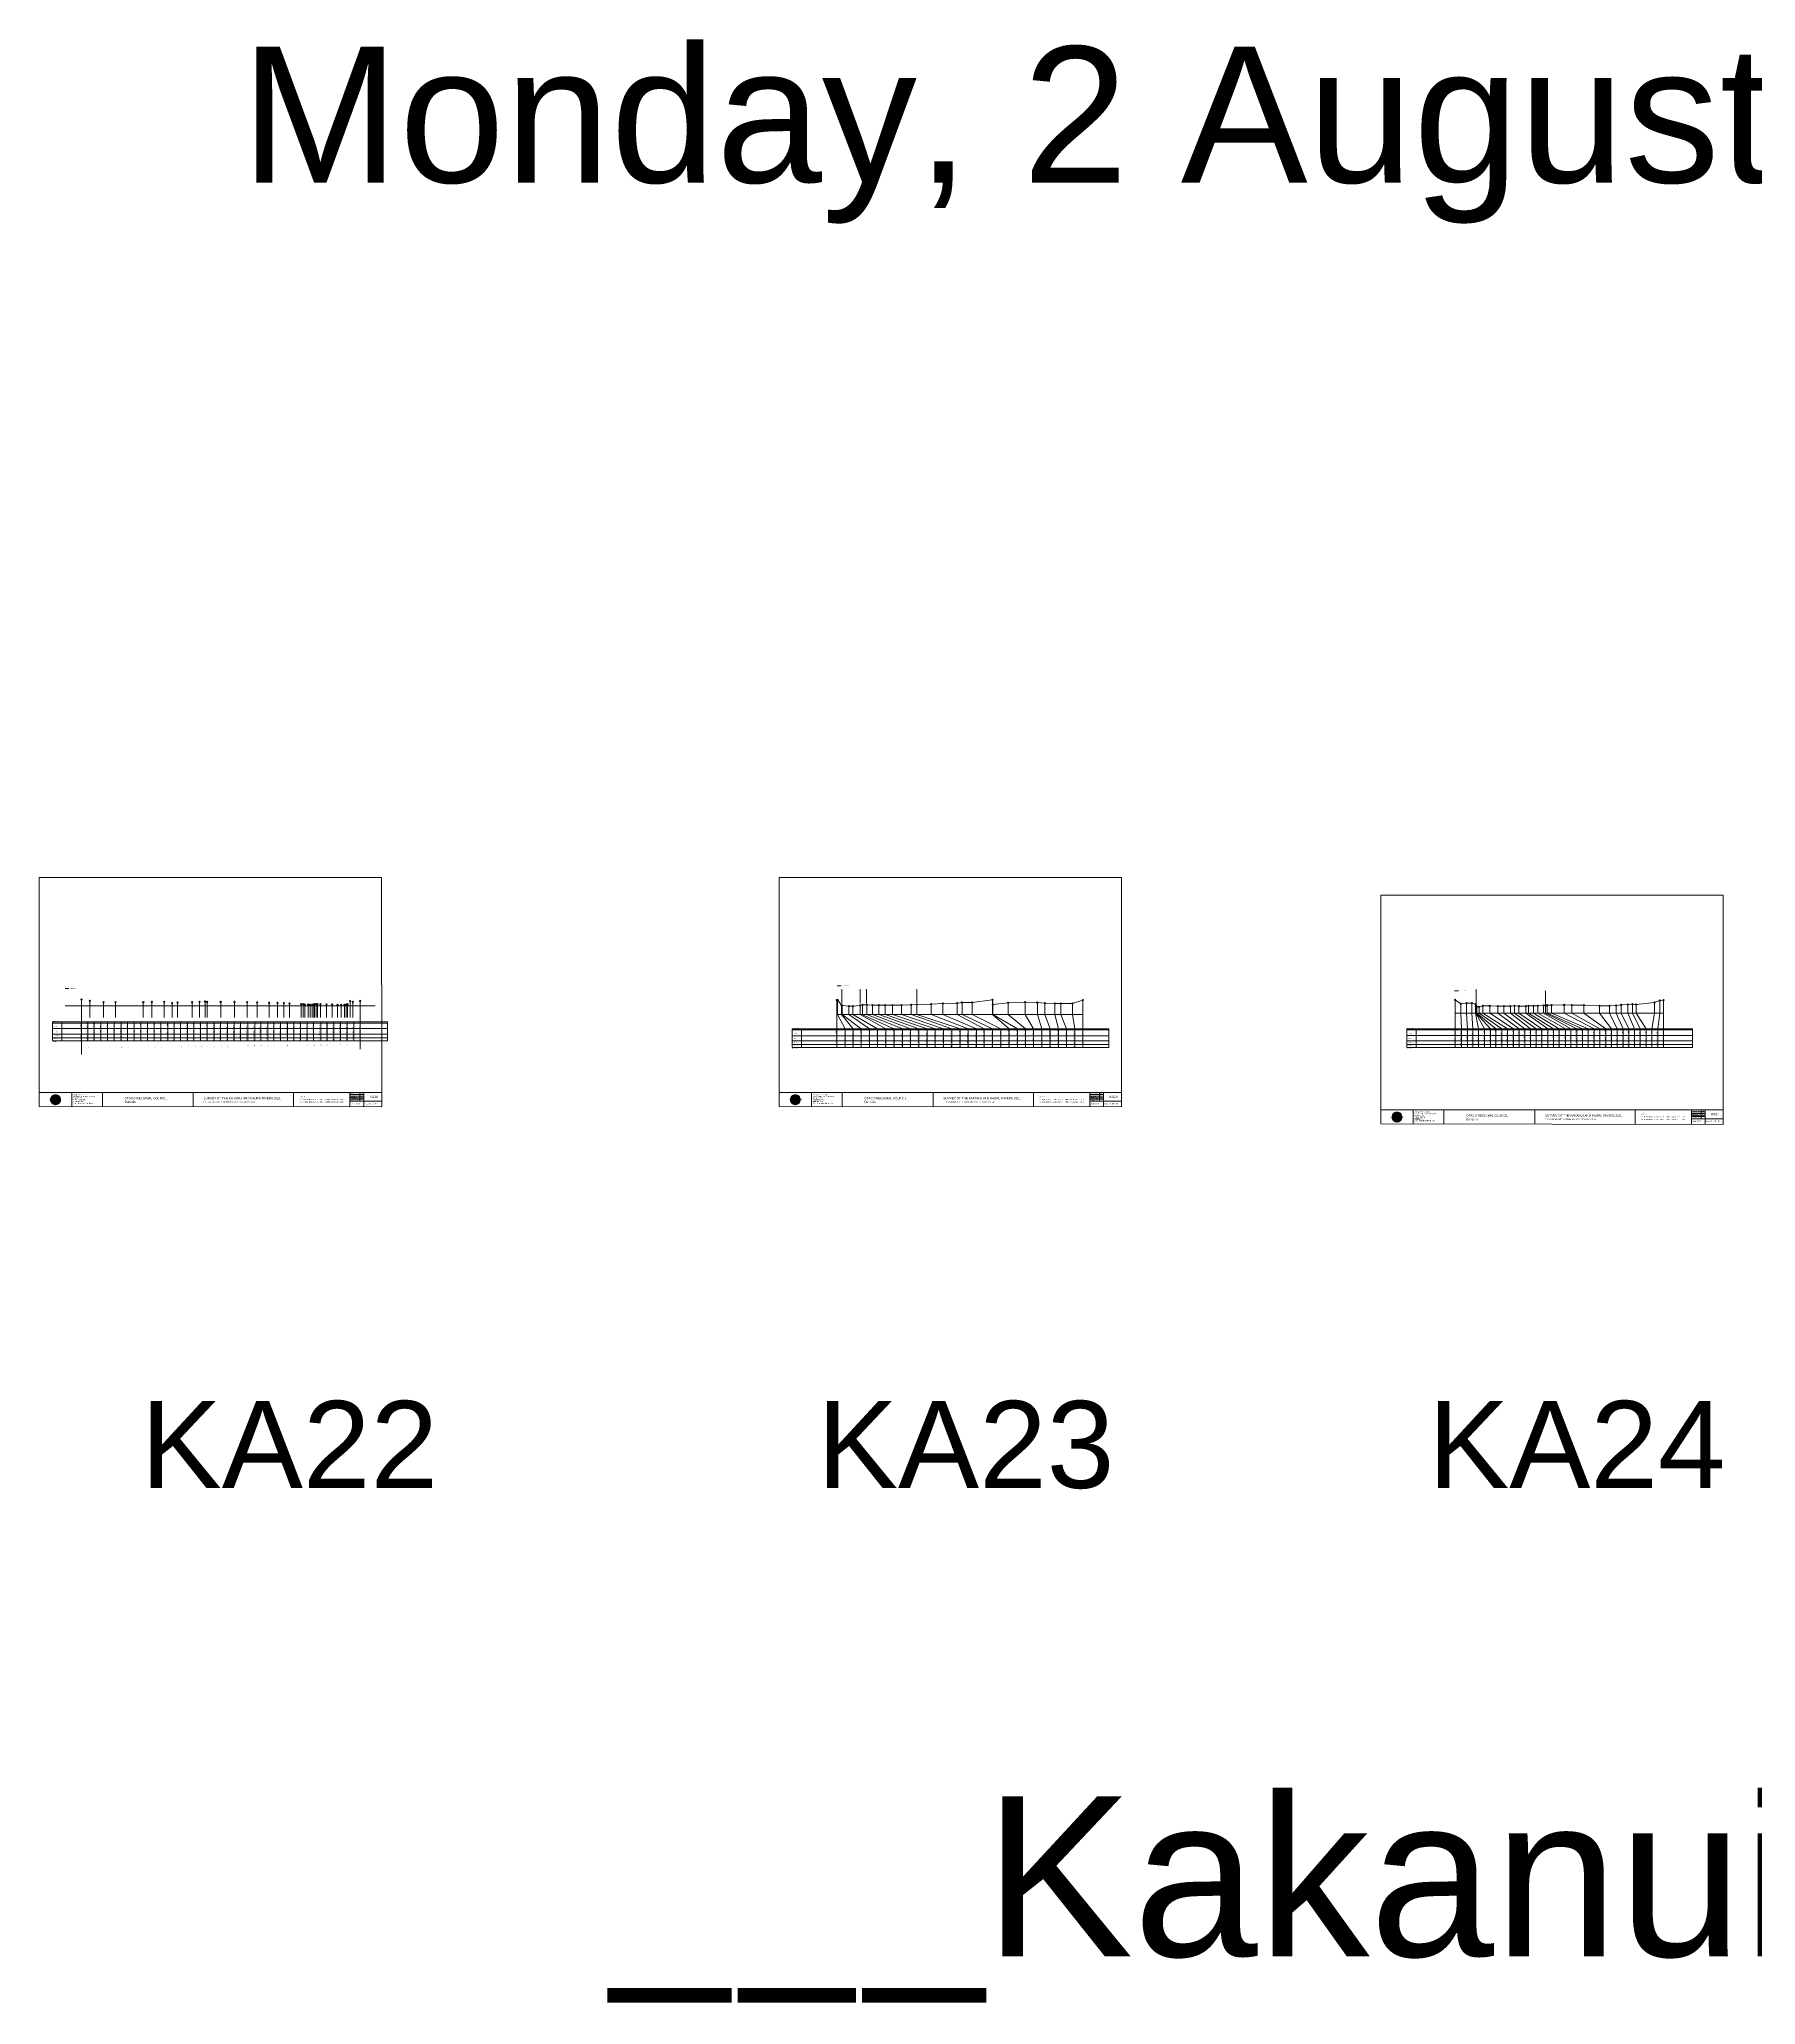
# Model space of a CAD drawing. Header units: millimetres. Extents: x -5342268 to 3537477, y -592557 to 852398.
# Drawn here: x -2431391 to -1169628, y -592557 to 852398 of the extents above; entities that cross this region are included whole.
import ezdxf

# ---------------------------------------------------------------- set-up
doc = ezdxf.new("R2010")
doc.units = ezdxf.units.MM
doc.header["$PDMODE"] = 35
doc.header["$PDSIZE"] = 500
doc.layers.get('0').update_dxf_attribs({"lineweight": 0})
doc.layers.add('geo', color=7, linetype='Continuous', lineweight=0)
doc.layers.add('TITLE_BLOCK', color=7, linetype='Continuous')
doc.styles.get("Standard").update_dxf_attribs({"font": 'arial.ttf'})

# ---------------------------------------------------------------- blocks, each defined once
blk = doc.blocks.new('Geomatics_Circle_SPT')
at = {"layer": 'geo', "color": 2, "linetype": 'Continuous', "lineweight": 0}
for p, q in [((0, 25.2), (-25.2, 0)), ((-24.7, 4.9), (-4.9, 24.7)), ((-24.7, -4.9), (4.9, 24.7)), ((4.9, -24.7), (-24.7, 4.9)), ((-24.7, 0), (0, -24.7)), ((-9.7, 23.3), (-23.3, 9.6)), ((9.7, 23.3), (-23.3, -9.7)), ((-23.3, 9.7), (9.7, -23.3)), ((-21, 14), (-14, 21)), ((-21, -14), (14, 21)), ((14, -21), (-21, 14)), ((0, 0), (-17.8, 17.8)), ((0, 0), (-17.8, -17.8)), ((-14, 21), (21, -14)), ((21, 14), (-14, -21)), ((23.3, -9.7), (-9.7, 23.3)), ((-9.7, -23.3), (23.3, 9.7)), ((-4.9, 24.7), (24.7, -4.9)), ((24.7, 4.9), (-4.9, -24.7)), ((25.2, 0), (0, 25.2)), ((0, 0), (17.8, 17.8)), ((0, 0), (17.8, -17.8)), ((0, -24.8), (25.2, 0)), ((4.9, 24.7), (24.7, 4.9)), ((23.3, 9.7), (9.7, 23.3)), ((14, 21), (21, 14)), ((17.8, 18.1), (17.8, 18.1)), ((-4.9, -24.7), (-24.7, -4.9)), ((-23.3, -9.7), (-9.7, -23.3)), ((-14, -21), (-21, -14)), ((-17.8, -17.8), (-17.8, -17.8)), ((24.7, -4.9), (4.9, -24.7)), ((4.9, -24.7), (4.9, -24.7)), ((9.7, -23.3), (23.3, -9.7)), ((21, -14), (14, -21)), ((18.1, -17.8), (18.1, -17.8))]:
    blk.add_line(p, q, dxfattribs=at)
at = {"layer": 'geo', "color": 1, "linetype": 'Continuous', "lineweight": 0}
for p, q in [((-25.2, 0), (9.7, 23.3)), ((-25.2, 0), (-9.6, 23.3)), ((-25.2, 0), (23.3, 9.7)), ((-25.2, 0), (-23.3, 9.7)), ((-23.3, -9.7), (-25.2, 0)), ((-9.6, -23.3), (-25.2, 0)), ((9.7, -23.3), (-25.2, 0)), ((-4.9, 24.8), (-24.7, -4.9)), ((4.9, 24.7), (-24.7, 4.9)), ((14, 21), (-24.7, -4.9)), ((-14, 21), (-24.7, 4.9)), ((21, 14), (-24.7, 4.9)), ((-21, 14), (-24.7, -4.9)), ((0, 0), (-24.7, 4.9)), ((-24.7, 4.9), (-21, -14)), ((-24.7, 4.9), (-4.9, -24.7)), ((-24.7, 4.9), (14, -21)), ((-24.7, 4.9), (-24.7, 4.9)), ((0, 0), (-24.7, -4.9)), ((-23.3, 9.7), (0, 25.2)), ((-23.3, -9.6), (0, 25.2)), ((-23.3, -9.6), (17.8, 17.8)), ((-23.3, 9.7), (-17.8, 17.9)), ((-23.3, -9.6), (-17.8, 17.9)), ((-23.3, 9.7), (17.8, 17.8)), ((-17.8, -17.8), (-23.3, 9.7)), ((0, -25.2), (-23.3, 9.7)), ((-23.3, 9.7), (17.8, -17.8)), ((-23.3, 9.7), (25.2, 0)), ((-23.3, 9.4), (-23.3, 9.4)), ((-23.3, -9.7), (25.2, 0)), ((4.9, 24.8), (-21, -14)), ((-4.9, 24.7), (-21, 14)), ((14, 21), (-21, 14)), ((-14, 21), (-21, -14)), ((0, 0), (-21, 14)), ((-21, 14), (-14, -21)), ((-21, 14), (4.9, -24.7)), ((-21, 14), (-21, 14)), ((24.7, 4.9), (-21, 14)), ((0, 0), (-21, -14)), ((-17.9, 17.6), (-17.9, 17.6)), ((-17.8, 17.8), (9.7, 23.3)), ((-17.8, 17.8), (-9.6, 23.3)), ((-17.8, -17.8), (9.7, 23.3)), ((-17.8, -17.8), (-9.7, 23.3)), ((-9.7, -23.3), (-17.8, 17.8)), ((-17.8, 17.8), (9.7, -23.3)), ((-17.8, 17.8), (23.3, -9.6)), ((-17.8, 17.8), (23.3, 9.7)), ((-17.8, -17.8), (23.3, 9.7)), ((4.9, 24.7), (-14, 21)), ((-4.9, 24.7), (-14, -20.9)), ((0, 0), (-14, 21)), ((-14, 21), (-4.9, -24.7)), ((-14, 21), (-14, 21)), ((24.7, -4.9), (-14, 21)), ((21, 14), (-14, 21)), ((-14, -21), (24.7, 4.9)), ((0, 0), (-14, -21)), ((-9.8, 23.1), (-9.8, 23.1)), ((-9.7, 23.3), (0, 25.2)), ((-9.7, 23.3), (0, -25.2)), ((-9.7, -23.3), (0, 25.2)), ((-9.6, 23.3), (17.8, -17.8)), ((-9.6, 23.3), (25.2, 0)), ((-9.6, 23.3), (17.8, 17.8)), ((-9.6, -23.3), (17.8, 17.9)), ((25.2, 0), (-9.6, -23.3)), ((0, 0), (-4.9, 24.7)), ((-4.9, 24.7), (-4.9, 24.7)), ((21, -14), (-4.9, 24.7)), ((24.8, 4.9), (-4.9, 24.7)), ((14, 21), (-4.9, 24.7)), ((-4.9, -24.7), (21, 14)), ((0, 0), (-4.9, -24.7)), ((-0.2, 25.1), (-0.2, 25.1)), ((0, 25.2), (9.7, -23.3)), ((0, 25.2), (23.3, -9.7)), ((0, 25.2), (23.3, 9.7)), ((0, 25.2), (9.7, 23.3)), ((0, 0), (4.9, 24.7)), ((0, -25.2), (9.7, 23.3)), ((0, 0), (14, 21)), ((0, 0), (21, 14)), ((23.3, 9.7), (0, -25.2)), ((0, 0), (24.8, 4.9)), ((0, 0), (4.9, -24.7)), ((0, 0), (14, -21)), ((0, 0), (21, -14)), ((0, 0), (24.8, -4.9)), ((21, 14), (4.9, 24.8)), ((14, -21), (4.9, 24.7)), ((24.7, -4.9), (4.9, 24.7)), ((4.9, 24.7), (4.9, 24.7)), ((4.9, -24.7), (14, 21)), ((4.9, -24.7), (24.7, 4.9)), ((9.4, 23.3), (9.4, 23.3)), ((9.7, 23.3), (17.8, -17.8)), ((9.7, 23.3), (25.2, 0)), ((9.7, 23.3), (17.8, 17.9)), ((17.8, 17.8), (9.7, -23.3)), ((25.2, 0), (9.7, -23.3)), ((21, -14), (14, 21)), ((24.7, 4.9), (14, 21)), ((14, 21), (14, 21)), ((14, -21), (21, 14)), ((17.6, 17.9), (17.6, 17.9)), ((17.8, 17.8), (23.3, -9.7)), ((17.8, 17.8), (23.3, 9.7)), ((23.3, 9.7), (17.8, -17.8)), ((24.7, -4.9), (21, 14)), ((21, 14), (21, 14)), ((21, -14), (24.7, 4.9)), ((23.1, 9.8), (23.1, 9.8)), ((23.3, 9.7), (25.2, 0)), ((25.2, 0), (23.3, -9.6)), ((24.7, 4.9), (24.7, 4.9)), ((25.1, 0.2), (25.1, 0.2)), ((-25.2, 0), (23.3, -9.7)), ((-25.1, -0.2), (-25.1, -0.2)), ((-24.7, -4.9), (-24.7, -4.9)), ((-24.7, -4.9), (-14, -21)), ((-24.7, -4.9), (4.9, -24.7)), ((-24.7, -4.9), (21, -14)), ((-17.8, -17.8), (-23.3, -9.7)), ((0, -25.2), (-23.3, -9.6)), ((17.8, -17.8), (-23.3, -9.6)), ((-23.1, -9.8), (-23.1, -9.8)), ((-21, -14), (24.7, -4.9)), ((-21, -14), (-21, -14)), ((-21, -14), (-4.9, -24.7)), ((-21, -14), (14, -21)), ((23.3, -9.7), (-17.8, -17.8)), ((-9.6, -23.3), (-17.8, -17.8)), ((9.7, -23.3), (-17.8, -17.8)), ((-17.6, -17.9), (-17.6, -17.9)), ((-14, -21), (21, -14)), ((-14, -21), (-14, -21)), ((-14, -21), (4.9, -24.7)), ((17.8, -17.8), (-9.7, -23.3)), ((0, -25.2), (-9.7, -23.3)), ((-9.4, -23.3), (-9.4, -23.3)), ((-4.9, -24.7), (24.7, -4.9)), ((-4.9, -24.7), (14, -21)), ((-4.9, -24.7), (-4.9, -24.7)), ((23.3, -9.6), (0, -25.2)), ((9.7, -23.3), (0, -25.2)), ((0.2, -25.1), (0.2, -25.1)), ((4.9, -24.7), (21, -14)), ((4.9, -24.7), (4.9, -24.7)), ((17.8, -17.8), (9.7, -23.3)), ((9.8, -23.1), (9.8, -23.1)), ((14, -21), (24.7, -4.9)), ((14, -21), (14, -21)), ((23.3, -9.6), (17.8, -17.8)), ((17.9, -17.6), (17.9, -17.6)), ((21, -14), (21, -14)), ((23.3, -9.4), (23.3, -9.4)), ((24.7, -4.9), (24.7, -4.9))]:
    blk.add_line(p, q, dxfattribs=at)
at = {"layer": 'geo', "color": 114, "linetype": 'Continuous', "lineweight": 0}
for p, q in [((17.9, 17.8), (-25.2, 0)), ((-24.7, 4.9), (14, 21)), ((-24.7, -4.9), (21, 14)), ((-14, -21), (-24.7, 4.9)), ((9.7, 23.3), (-23.3, 9.7)), ((0, 0), (-23.3, 9.7)), ((-23.3, 9.7), (-9.7, -23.3)), ((0, 0), (-23.3, -9.7)), ((-4.9, -24.7), (-21, 14)), ((-20.9, 14), (4.9, 24.7)), ((24.8, 4.9), (-20.9, -14)), ((0, 25.2), (-17.8, 17.8)), ((-17.8, 17.8), (0, -25.2)), ((-14, 21), (-4.9, 24.7)), ((4.9, -24.7), (-14, 21)), ((0, 0), (-9.7, 23.3)), ((0, 0), (-9.7, -23.3)), ((-4.9, 24.7), (14, -21)), ((17.8, -17.8), (0, 25.2)), ((0, 0), (9.7, 23.3)), ((0, 0), (23.3, 9.7)), ((0, 0), (9.7, -23.3)), ((0, 0), (23.3, -9.7)), ((4.9, 24.7), (21, -14)), ((23.3, -9.7), (9.7, 23.3)), ((14, 21), (24.7, -4.9)), ((25.2, 0), (17.8, 17.8)), ((21, 14), (24.7, 4.9)), ((-25.2, 0), (-17.8, -17.8)), ((-21, -14), (-24.7, -4.9)), ((-17.8, -17.8), (25.2, 0)), ((24.8, -4.9), (-14, -21)), ((-9.6, -23.3), (23.3, -9.7)), ((21, -14), (-4.9, -24.8)), ((0, -25.2), (17.9, -17.8)), ((14, -21), (4.9, -24.8))]:
    blk.add_line(p, q, dxfattribs=at)
at = {"layer": 'geo', "color": 250, "linetype": 'Continuous', "lineweight": 0}
for p, q in [((0, 0), (-25.2, 0)), ((24.7, 4.9), (-24.7, 4.9)), ((-24.7, 4.9), (-24.7, -4.9)), ((-23.3, 9.7), (23.3, 9.7)), ((-23.3, 9.7), (-23.3, 9.7)), ((-23.3, -9.7), (-23.3, 9.7)), ((21, 14), (-21, 14)), ((-21, 14), (-21, -14)), ((-17.8, 17.8), (17.8, 17.8)), ((-17.8, -17.8), (-17.8, 17.8)), ((-14, 21), (-14, 21)), ((14, 21), (-14, 21)), ((-14, 20.9), (-14, -21)), ((-9.7, 23.3), (9.7, 23.3)), ((-9.7, -23.3), (-9.7, 23.3)), ((-4.9, 24.7), (4.9, 24.7)), ((-4.9, 24.7), (-4.9, -24.7)), ((0, 0), (0, 25.2)), ((0, 0), (0, -25.2)), ((0, 0), (25.2, 0)), ((4.9, 24.7), (4.9, -24.7)), ((9.7, -23.3), (9.7, 23.3)), ((14, 21), (14, -21)), ((17.8, -17.8), (17.8, 17.8)), ((21, 14), (21, 14)), ((21, -14), (21, 14)), ((23.3, 9.7), (23.3, -9.7)), ((24.7, 4.9), (24.7, 4.9)), ((24.7, -4.9), (24.7, 4.9)), ((-24.7, -4.9), (24.7, -4.9)), ((23.3, -9.7), (-23.3, -9.7)), ((-21, -14), (21, -14)), ((17.8, -17.8), (-17.8, -17.8)), ((-14, -21), (14, -21)), ((9.7, -23.3), (-9.7, -23.3)), ((-4.9, -24.7), (4.9, -24.7))]:
    blk.add_line(p, q, dxfattribs=at)
blk = doc.blocks.new('GeomaticsNZ TITLE BLOCK')
at = {"color": 7, "linetype": 'Continuous', "lineweight": 0}
for p, q in [((0, 95), (0, 1579)), ((0, 1579), (2363, 1579)), ((2363, 1579), (2364, 95)), ((2364, 95), (0, 95)), ((0, 95), (0, 0)), ((0, 0), (2364, -4)), ((16, 95), (2364, 95)), ((224, 95), (224, 0)), ((2364, 95), (383, 95)), ((436, 95), (436, -1)), ((1063, 95), (1063, -2)), ((1755, 95), (1755, -3)), ((2144, 95), (2144, -3)), ((2144, 82), (2239, 82)), ((2144, 71), (2239, 71)), ((2144, 60), (2239, 60)), ((2144, 49), (2239, 49)), ((2144, 35), (2364, 35)), ((2212, 95), (2212, 36)), ((2239, 95), (2239, -3)), ((2364, -4), (2364, 95))]:
    blk.add_line(p, q, dxfattribs=at)
at = {"color": 7, "linetype": 'Continuous', "lineweight": 0, "xscale": 1.36, "yscale": 1.36, "zscale": 1.36}
blk.add_blockref('Geomatics_Circle_SPT', (112, 46), dxfattribs=at)
at = {"color": 7, "linetype": 'Continuous', "lineweight": 0}
for s, p in [('PK&RR', (2213, 85)), ('ST', (2220, 64)), ('PK', (2220, 51))]:
    blk.add_text(s, height=5, dxfattribs=at).set_placement(p)
at = {"color": 7, "linetype": 'Continuous', "lineweight": 0, "attachment_point": 1}
for s, width, heights, insert, char_height in [('{\\C256;Geomatics N.Z. LTD                   }', 125.08, [15.8], (69, 50), 7), ('{\\C256;GEOMATICS N.Z. LTD                   \\PTELEPHONE:  M 021 023 6 00 55;\\PPO BOX 2177\\PSOUTH DUNEDIN\\PDUNEDIN 9044\\PEmail: geomaticsnz@gmail.com}', 3535.73, [94.7], (234, 83), 7), ('{\\C256;OTAGO REGIONAL COUNCIL\\PDunedin}', 3535.73, [0], (589, 64), 15), ('{\\C256;SURVEY OF THE KAKANUI AND KAURU RIVERS 2021}', 3535.73, [0], (1134, 64), 15), ('{\\C256;ELEVATIONS ARE SHOWN IN LOCAL OTAGO DATUM}', 3535.73, [0], (1134, 35), 10), ('{\\C256;Surveyed by:}', 3535.73, [0], (2145, 92), 7), ('{\\C256;Checked by:}', 3535.73, [0], (2145, 59), 7), ('{\\C256;Approved by:}', 3535.73, [0], (2145, 46), 7), ('{\\C256;JOB No 0032021}', 3535.73, [0], (2145, 21), 7), ('{\\C256;Drawn by:}', 3535.73, [0], (2146, 70), 7), ('{\\C256;Drawn:16-JUNE-2021}', 3535.73, [0], (2245, 21), 7)]:
    blk.add_mtext_dynamic_manual_height_columns(s, width=width, gutter_width=159, heights=heights, dxfattribs=dict(at, insert=insert, char_height=char_height))
blk = doc.blocks.new('REVDATE')
at = {"color": 40, "true_color": 0xf8d731, "flags": 8}
for tag, p in [('REVDATE', (0, 12.125)), ('FNAME', (0, 6.221)), ('USER', (0, 0))]:
    blk.add_attdef(tag, p, '', height=4.95, dxfattribs=at)
blk = doc.blocks.new('A$Cb97534b7')
at = {"color": 5, "linetype": 'Continuous', "lineweight": 0}
blk.add_text('Monday, 2 August 2021 2:21:28 PM', height=100000, dxfattribs=at).set_placement((0, 29400))

msp = doc.modelspace()

# ---------------------------------------------------------------- linework, layer by layer
at = {"color": 1, "lineweight": 0}
for p, q in [((-2412482, 154508), (-2409575, 154508)), ((-1844854, 156500), (-1841947, 156500))]:
    msp.add_line(p, q, dxfattribs=at)
at = {"lineweight": 0}
for p, q in [((-2400336, 146547), (-2400336, 106092)), ((-2195425, 145360), (-2195425, 110022)), ((-1845066, 146037), (-1845066, 111176)), ((-1844713, 146127), (-1844713, 135486)), ((-1730781, 146309), (-1730781, 135486)), ((-1664318, 145990), (-1664318, 111048)), ((-2412470, 141703), (-2184523, 141703)), ((-1845066, 135486), (-1664318, 135486)), ((-1844713, 135486), (-1838877, 125000)), ((-1841593, 142197), (-1841593, 135486)), ((-1841593, 135486), (-1833062, 125000)), ((-1836179, 141647), (-1836179, 135486)), ((-1836179, 135486), (-1821186, 125000)), ((-1833381, 141527), (-1833381, 135486)), ((-1833381, 135486), (-1815211, 125000)), ((-1826143, 142648), (-1826143, 135486)), ((-1826143, 135283), (-1803072, 124797)), ((-1818864, 142328), (-1818864, 135486)), ((-1818864, 135486), (-1791063, 125000)), ((-1814314, 142318), (-1814314, 135486)), ((-1814314, 135486), (-1784769, 125000)), ((-1809656, 142328), (-1809656, 135486)), ((-1809656, 135486), (-1778816, 125000)), ((-1804109, 142358), (-1804109, 135486)), ((-1804109, 135486), (-1772767, 125000)), ((-1797503, 142358), (-1797503, 135486)), ((-1797503, 135486), (-1766721, 125000)), ((-1790412, 142548), (-1790412, 135486)), ((-1790412, 135486), (-1760523, 125000)), ((-1775740, 143098), (-1775740, 135486)), ((-1775740, 135486), (-1748617, 125000)), ((-1767294, 143549), (-1767294, 135486)), ((-1767294, 135486), (-1742528, 125000)), ((-1756535, 143669), (-1756535, 135486)), ((-1756535, 135486), (-1736721, 125000)), ((-1753084, 144209), (-1753084, 135486)), ((-1753084, 135486), (-1730739, 125000)), ((-1745655, 144279), (-1745655, 135486)), ((-1745655, 135486), (-1724492, 125000)), ((-1730781, 135486), (-1718468, 125000)), ((-1730376, 142799), (-1730376, 135486)), ((-1730376, 135486), (-1712324, 125000)), ((-1719160, 143979), (-1719160, 135486)), ((-1719160, 135486), (-1706405, 125000)), ((-1706672, 144409), (-1706672, 135486)), ((-1706672, 135486), (-1700474, 125000)), ((-1697704, 144250), (-1697704, 135486)), ((-1697704, 135486), (-1694329, 125000)), ((-1692252, 143760), (-1692252, 135486)), ((-1692252, 135486), (-1688212, 125000)), ((-1684894, 143510), (-1684894, 135486)), ((-1684894, 135486), (-1682168, 125000)), ((-1680540, 143450), (-1680540, 135486)), ((-1680540, 135486), (-1676190, 125000)), ((-1671940, 143470), (-1671940, 135486)), ((-1671940, 135486), (-1670083, 125000)), ((-1877958, 125000), (-1645096, 125000)), ((-1877958, 124154), (-1645096, 124154)), ((-1877958, 119828), (-1645096, 119828)), ((-1877958, 115970), (-1645096, 115970)), ((-1838877, 111176), (-1838877, 125000)), ((-1827260, 111176), (-1827260, 125000)), ((-1821186, 111176), (-1821186, 125000)), ((-1815211, 111176), (-1815211, 125000)), ((-1803072, 111176), (-1803072, 125000)), ((-1791063, 111176), (-1791063, 125000)), ((-1784769, 111176), (-1784769, 125000)), ((-1778816, 111176), (-1778816, 125000)), ((-1772767, 111176), (-1772767, 125000)), ((-1766721, 111176), (-1766721, 125000)), ((-1760523, 111176), (-1760523, 125000)), ((-1748617, 111176), (-1748617, 125000)), ((-1742528, 111176), (-1742528, 125000)), ((-1736721, 111176), (-1736721, 125000)), ((-1730739, 111176), (-1730739, 125000)), ((-1724492, 111176), (-1724492, 125000)), ((-1718468, 111176), (-1718468, 125000)), ((-1712324, 111176), (-1712324, 125000)), ((-1706405, 111176), (-1706405, 125000)), ((-1700474, 111176), (-1700474, 125000)), ((-1694329, 111176), (-1694329, 125000)), ((-1688212, 111176), (-1688212, 125000)), ((-1682168, 111176), (-1682168, 125000)), ((-1676190, 111176), (-1676190, 125000)), ((-1670083, 111176), (-1670083, 125000)), ((-1877958, 113366), (-1645096, 113366)), ((-1877958, 111176), (-1645096, 111176))]:
    msp.add_line(p, q, dxfattribs=at)
for p, q in [((-2394260, 145577), (-2394260, 141703)), ((-2384274, 144577), (-2384274, 141703)), ((-2348641, 144618), (-2348641, 141703)), ((-2339576, 144648), (-2339576, 141703)), ((-2313683, 144748), (-2313683, 141703)), ((-2309579, 144938), (-2309579, 141703)), ((-2307938, 144618), (-2307938, 141703)), ((-2298062, 144669), (-2298062, 141703)), ((-2287814, 144619), (-2287814, 141703)), ((-2202788, 145250), (-2202788, 141703)), ((-2200943, 144720), (-2200943, 141703)), ((-2394260, 141703), (-2394260, 133330)), ((-2384274, 141703), (-2384274, 133330)), ((-2375459, 144447), (-2375459, 141703)), ((-2375459, 141703), (-2375459, 133330)), ((-2354930, 144448), (-2354930, 141703)), ((-2354930, 141703), (-2354930, 133330)), ((-2348641, 141703), (-2348641, 133330)), ((-2339576, 141703), (-2339576, 133330)), ((-2333622, 143698), (-2333622, 141703)), ((-2333622, 141703), (-2333622, 133330)), ((-2329755, 144268), (-2329755, 141703)), ((-2329755, 141703), (-2329755, 133330)), ((-2318922, 144378), (-2318922, 141703)), ((-2318922, 141703), (-2318922, 133330)), ((-2313683, 141703), (-2313683, 133330)), ((-2309579, 141703), (-2309579, 133330)), ((-2307938, 141703), (-2307938, 133330)), ((-2298062, 141703), (-2298062, 133330)), ((-2287814, 141703), (-2287814, 133330)), ((-2278696, 144399), (-2278696, 141703)), ((-2278696, 141703), (-2278696, 133330)), ((-2271262, 144239), (-2271262, 141703)), ((-2271262, 141703), (-2271262, 133330)), ((-2262435, 144119), (-2262435, 141703)), ((-2262435, 141703), (-2262435, 133330)), ((-2256190, 143999), (-2256190, 141703)), ((-2256190, 141703), (-2256190, 133330)), ((-2251579, 143839), (-2251579, 141703)), ((-2251579, 141703), (-2251579, 133330)), ((-2247435, 143439), (-2247435, 141703)), ((-2247435, 141703), (-2247435, 133330)), ((-2238856, 143039), (-2238856, 141703)), ((-2238856, 141703), (-2238856, 133330)), ((-2237401, 142979), (-2237401, 141703)), ((-2237401, 141703), (-2237401, 133330)), ((-2236189, 142889), (-2236189, 141703)), ((-2236189, 141703), (-2236189, 133330)), ((-2233663, 142679), (-2233663, 141703)), ((-2233663, 141703), (-2233663, 133330)), ((-2232210, 142479), (-2232210, 141703)), ((-2232210, 141703), (-2232210, 133330)), ((-2230853, 142459), (-2230853, 141703)), ((-2230853, 141703), (-2230853, 133330)), ((-2229697, 142690), (-2229697, 141703)), ((-2229697, 141703), (-2229697, 133330)), ((-2229124, 142990), (-2229124, 141703)), ((-2229124, 141703), (-2229124, 133330)), ((-2227860, 143110), (-2227860, 141703)), ((-2227860, 141703), (-2227860, 133330)), ((-2226804, 143100), (-2226804, 141703)), ((-2226804, 141703), (-2226804, 133330)), ((-2224758, 142950), (-2224758, 141703)), ((-2224758, 141703), (-2224758, 133330)), ((-2220315, 142870), (-2220315, 141703)), ((-2220315, 141703), (-2220315, 133330)), ((-2216136, 142790), (-2216136, 141703)), ((-2216136, 141703), (-2216136, 133330)), ((-2212269, 142560), (-2212269, 141703)), ((-2212269, 141703), (-2212269, 133330)), ((-2209557, 142540), (-2209557, 141703)), ((-2209557, 141703), (-2209557, 133330)), ((-2206948, 142450), (-2206948, 141703)), ((-2206948, 141703), (-2206948, 133330)), ((-2205741, 142530), (-2205741, 141703)), ((-2205741, 141703), (-2205741, 133330)), ((-2204946, 143070), (-2204946, 141703)), ((-2204946, 142590), (-2204946, 141703)), ((-2204946, 141703), (-2204946, 133330)), ((-2202788, 141703), (-2202788, 133330)), ((-2200943, 141703), (-2200943, 133330)), ((-2395721, 130000), (-2395721, 116176)), ((-2391052, 130000), (-2391052, 116176)), ((-2386195, 130000), (-2386195, 116176)), ((-2381149, 130000), (-2381149, 116176)), ((-2376316, 130000), (-2376316, 116176)), ((-2371237, 130000), (-2371237, 116176)), ((-2366557, 130000), (-2366557, 116176)), ((-2361579, 130000), (-2361579, 116176)), ((-2356738, 130000), (-2356738, 116176)), ((-2351748, 130000), (-2351748, 116176)), ((-2346873, 130000), (-2346873, 116176)), ((-2341959, 130000), (-2341959, 116176)), ((-2336964, 130000), (-2336964, 116176)), ((-2332286, 130000), (-2332286, 116176)), ((-2327487, 130000), (-2327487, 116176)), ((-2322425, 130000), (-2322425, 116176)), ((-2317791, 130000), (-2317791, 116176)), ((-2312828, 130000), (-2312828, 116176)), ((-2307937, 130000), (-2307937, 116176)), ((-2302956, 130000), (-2302956, 116176)), ((-2298182, 130000), (-2298182, 116176)), ((-2293156, 130000), (-2293156, 116176)), ((-2288149, 130000), (-2288149, 116176)), ((-2283539, 130000), (-2283539, 116176)), ((-2278060, 130000), (-2278060, 116176)), ((-2273066, 130000), (-2273066, 116176)), ((-2268500, 130000), (-2268500, 116176)), ((-2263359, 130000), (-2263359, 116176)), ((-2259000, 130000), (-2259000, 116176)), ((-2253982, 130000), (-2253982, 116176)), ((-2248924, 130000), (-2248924, 116176)), ((-2244317, 130000), (-2244317, 116176)), ((-2239341, 130000), (-2239341, 116176)), ((-2234570, 130000), (-2234570, 116176)), ((-2229717, 130000), (-2229717, 116176)), ((-2224415, 130000), (-2224415, 116176)), ((-2219691, 130000), (-2219691, 116176)), ((-2214967, 130000), (-2214967, 116176)), ((-2210027, 130000), (-2210027, 116176)), ((-2205142, 130000), (-2205142, 116176)), ((-2200149, 130000), (-2200149, 116176)), ((-1833062, 125000), (-1833062, 111176))]:
    msp.add_line(p, q)
at = {"color": 7, "lineweight": 0}
for p, q in [((-1841472, 143410), (-1841472, 153769)), ((-1828069, 143414), (-1828069, 153766)), ((-1823205, 143556), (-1823205, 153766)), ((-1786408, 143988), (-1786408, 153901)), ((-1390652, 146236), (-1390652, 111176)), ((-1375111, 143414), (-1375111, 153766)), ((-1324099, 142980), (-1324099, 152893)), ((-1240015, 145716), (-1240015, 136475)), ((-1237492, 145866), (-1237492, 111176)), ((-1237492, 145866), (-1237492, 141085)), ((-1375596, 136475), (-1390652, 136475)), ((-1390652, 136475), (-1237492, 136475)), ((-1382326, 143836), (-1382326, 136475)), ((-1382326, 136475), (-1381583, 125000)), ((-1378364, 143766), (-1378364, 136475)), ((-1378364, 136475), (-1377503, 125000)), ((-1375254, 141286), (-1375254, 136475)), ((-1375254, 136475), (-1368980, 125000)), ((-1375171, 141996), (-1375171, 136475)), ((-1375171, 136475), (-1364486, 125000)), ((-1374614, 141016), (-1374614, 136475)), ((-1374614, 136475), (-1360548, 125000)), ((-1372913, 141036), (-1372913, 136475)), ((-1372913, 136475), (-1356165, 125000)), ((-1370128, 141816), (-1370128, 136475)), ((-1370128, 136475), (-1352005, 125000)), ((-1365180, 141846), (-1365180, 136475)), ((-1365180, 136475), (-1347733, 125000)), ((-1359122, 141626), (-1359122, 136475)), ((-1359122, 136475), (-1343406, 125000)), ((-1354800, 141566), (-1354800, 136475)), ((-1354800, 136475), (-1339298, 125000)), ((-1349989, 141666), (-1349989, 136475)), ((-1349989, 136475), (-1335112, 125000)), ((-1347043, 141706), (-1347043, 136475)), ((-1347043, 136475), (-1330888, 125000)), ((-1343626, 141656), (-1343626, 136475)), ((-1343626, 136475), (-1326789, 125000)), ((-1338672, 141616), (-1338672, 136475)), ((-1338672, 136475), (-1322538, 125000)), ((-1336698, 141706), (-1336698, 136475)), ((-1336698, 136475), (-1318146, 125000)), ((-1333076, 141786), (-1333076, 136475)), ((-1333076, 136475), (-1314006, 125000)), ((-1329772, 141866), (-1329772, 136475)), ((-1329772, 136475), (-1309513, 125000)), ((-1325698, 142006), (-1325698, 136475)), ((-1325698, 136475), (-1305483, 125000)), ((-1324103, 142086), (-1324103, 136475)), ((-1324103, 136475), (-1301180, 125000)), ((-1323023, 142176), (-1323023, 136475)), ((-1323023, 136475), (-1296901, 125000)), ((-1319756, 142226), (-1319756, 136475)), ((-1319756, 136475), (-1292674, 125000)), ((-1310314, 142426), (-1310314, 136475)), ((-1310314, 136475), (-1288297, 125000)), ((-1304795, 142406), (-1304795, 136475)), ((-1304795, 136475), (-1284196, 125000)), ((-1295922, 142266), (-1295922, 136475)), ((-1295922, 136475), (-1279893, 125000)), ((-1284463, 141896), (-1284463, 136475)), ((-1284463, 136475), (-1275698, 125000)), ((-1277152, 141726), (-1277152, 136475)), ((-1277152, 136475), (-1271448, 125000)), ((-1272190, 142106), (-1272190, 136475)), ((-1272190, 136475), (-1267147, 125000)), ((-1268573, 142426), (-1268573, 136475)), ((-1268573, 136475), (-1262975, 125000)), ((-1263613, 142846), (-1263613, 136475)), ((-1263613, 136475), (-1258778, 125000)), ((-1260118, 142976), (-1260118, 136475)), ((-1260118, 136475), (-1254554, 125000)), ((-1257576, 142736), (-1257576, 136475)), ((-1257576, 136475), (-1250174, 125000)), ((-1243948, 136475), (-1245951, 125000)), ((-1243948, 144286), (-1243948, 136475)), ((-1240015, 136475), (-1241599, 125000)), ((-2421793, 130000), (-2421793, 129453)), ((-2414890, 130000), (-2414890, 116176)), ((-2175480, 130000), (-2175480, 116176)), ((-1877958, 125000), (-1877958, 124453)), ((-1871055, 125000), (-1871055, 111176)), ((-1645096, 125000), (-1645096, 111176)), ((-1426080, 125000), (-1216071, 125000)), ((-1426080, 125000), (-1426080, 124453)), ((-1426080, 124154), (-1216071, 124154)), ((-1426080, 119944), (-1216071, 119944)), ((-1426080, 115970), (-1216071, 115970)), ((-1419178, 125000), (-1419178, 111176)), ((-1385832, 111179), (-1385832, 125000)), ((-1381583, 111179), (-1381583, 125000)), ((-1377503, 111179), (-1377503, 125000)), ((-1373307, 111179), (-1373307, 125000)), ((-1368980, 111179), (-1368980, 125000)), ((-1364486, 111179), (-1364486, 125000)), ((-1360548, 111179), (-1360548, 125000)), ((-1356165, 111179), (-1356165, 125000)), ((-1352005, 111179), (-1352005, 125000)), ((-1347733, 111179), (-1347733, 125000)), ((-1343406, 111179), (-1343406, 125000)), ((-1339298, 111179), (-1339298, 125000)), ((-1335112, 111179), (-1335112, 125000)), ((-1330888, 111179), (-1330888, 125000)), ((-1326789, 111179), (-1326789, 125000)), ((-1322538, 111179), (-1322538, 125000)), ((-1318146, 111179), (-1318146, 125000)), ((-1314006, 111179), (-1314006, 125000)), ((-1309513, 111179), (-1309513, 125000)), ((-1305483, 111179), (-1305483, 125000)), ((-1301180, 111179), (-1301180, 125000)), ((-1296901, 111179), (-1296901, 125000)), ((-1292674, 111179), (-1292674, 125000)), ((-1288297, 111179), (-1288297, 125000)), ((-1284196, 111179), (-1284196, 125000)), ((-1279893, 111179), (-1279893, 125000)), ((-1275698, 111179), (-1275698, 125000)), ((-1271448, 111179), (-1271448, 125000)), ((-1267147, 111179), (-1267147, 125000)), ((-1262975, 111179), (-1262975, 125000)), ((-1258778, 111179), (-1258778, 125000)), ((-1254554, 111179), (-1254554, 125000)), ((-1250174, 111179), (-1250174, 125000)), ((-1245951, 111179), (-1245951, 125000)), ((-1241599, 111179), (-1241599, 125000)), ((-1216071, 125000), (-1216071, 111176)), ((-1426080, 113366), (-1216071, 113366)), ((-1426080, 111176), (-1216071, 111176))]:
    msp.add_line(p, q, dxfattribs=at)
at = {"color": 1}
msp.add_line((-1391053, 152877), (-1388146, 152877), dxfattribs=at)
at = {"color": 7, "lineweight": 0, "transparency": 33554687}
for p, q in [((-2421793, 130000), (-2175480, 130000)), ((-2421793, 129453), (-2421793, 116303)), ((-2421793, 129154), (-2175480, 129154)), ((-2421793, 125031), (-2175480, 125031)), ((-2421793, 120970), (-2175480, 120970)), ((-2421793, 118366), (-2175480, 118366)), ((-2421793, 116176), (-2175480, 116176)), ((-1877958, 124453), (-1877958, 111303)), ((-1426080, 124453), (-1426080, 111303))]:
    msp.add_line(p, q, dxfattribs=at)
at = {"color": 1}
for points in [[(-1845066, 146037), (-1844713, 146127), (-1841593, 142197), (-1841093, 142037), (-1836179, 141647), (-1833381, 141527), (-1827993, 142128), (-1826143, 142648), (-1823159, 142538), (-1818864, 142328), (-1814314, 142318), (-1809656, 142328), (-1804109, 142358), (-1797503, 142358), (-1790412, 142548), (-1786347, 142708), (-1775740, 143098), (-1767294, 143549), (-1756535, 143669), (-1753084, 144209), (-1745655, 144279), (-1730781, 146309), (-1730376, 142799), (-1719160, 143979), (-1706672, 144409), (-1697704, 144250), (-1692252, 143760), (-1684894, 143510), (-1680540, 143450), (-1671940, 143470), (-1664318, 145990)], [(-1390652, 146236), (-1386459, 143356), (-1382326, 143836), (-1378364, 143836), (-1375596, 142946), (-1375254, 141286), (-1375171, 141996), (-1374614, 141016), (-1372913, 141036), (-1370128, 141816), (-1365180, 141846), (-1359122, 141626), (-1354800, 141566), (-1349989, 141666), (-1347043, 141706), (-1343626, 141656), (-1338672, 141616), (-1336698, 141706), (-1333076, 141786), (-1329772, 141866), (-1325698, 142006), (-1324103, 142086), (-1323023, 142176), (-1319756, 142226), (-1310314, 142426), (-1304795, 142406), (-1295922, 142266), (-1284463, 141896), (-1277152, 141726), (-1272190, 142106), (-1268573, 142426), (-1263613, 142846), (-1260118, 142976), (-1257576, 142736), (-1243948, 144286), (-1240015, 145716), (-1237492, 145866)]]:
    msp.add_lwpolyline(points, dxfattribs=at)
for points in [[(-1841093, 142037), (-1841093, 135486), (-1827260, 125000)], [(-1386459, 143356), (-1386459, 136475), (-1385832, 125000)], [(-1375596, 142946), (-1375596, 136475), (-1373307, 125000), (-1373307, 111179)]]:
    msp.add_lwpolyline(points)
at = {"lineweight": 0}
for points in [[(-1827993, 142128), (-1827993, 135486), (-1809070, 125000), (-1809070, 111176)], [(-1823159, 142538), (-1823159, 135486), (-1796783, 125000), (-1796783, 111176)], [(-1786347, 142708), (-1786347, 135486), (-1754371, 125000), (-1754371, 111176)]]:
    msp.add_lwpolyline(points, dxfattribs=at)
at = {"color": 32, "lineweight": 0, "true_color": 0xcd6928}
for p in [(-2400336, 146547), (-2394260, 145577), (-2384274, 144577), (-2375459, 144447), (-2354930, 144448), (-2348641, 144618), (-2339576, 144648), (-2329755, 144268), (-2318922, 144378), (-2313683, 144748), (-2309579, 144938), (-2307938, 144618), (-2298062, 144669), (-2287814, 144619), (-2278696, 144399), (-2271262, 144239), (-2262435, 144119), (-2256190, 143999), (-2202788, 145250), (-2200943, 144720), (-2195425, 145360), (-2333622, 143698), (-2251579, 143839), (-2247435, 143439), (-2238856, 143039), (-2237401, 142979), (-2236189, 142889), (-2233663, 142679), (-2232210, 142479), (-2230853, 142459), (-2229697, 142690), (-2229124, 142990), (-2227860, 143110), (-2226804, 143100), (-2224758, 142950), (-2220315, 142870), (-2216136, 142790), (-2212269, 142560), (-2209557, 142540), (-2206948, 142450), (-2205741, 142530), (-2204946, 143070), (-2204946, 142590)]:
    msp.add_point(p, dxfattribs=at)
at = {"color": 7, "lineweight": 0}
for p in [(-1845066, 146037), (-1844713, 146127), (-1753084, 144209), (-1745655, 144279), (-1730781, 146309), (-1706672, 144409), (-1697704, 144250), (-1664318, 145990), (-1841593, 142197), (-1841093, 142037), (-1836179, 141647), (-1833381, 141527), (-1827993, 142128), (-1826143, 142648), (-1823159, 142538), (-1818864, 142328), (-1814314, 142318), (-1809656, 142328), (-1804109, 142358), (-1797503, 142358), (-1790412, 142548), (-1786347, 142708), (-1775740, 143098), (-1767294, 143549), (-1756535, 143669), (-1730376, 142799), (-1719160, 143979), (-1692252, 143760), (-1684894, 143510), (-1680540, 143450), (-1671940, 143470)]:
    msp.add_point(p, dxfattribs=at)
at = {"color": 7}
for p in [(-1390652, 146236), (-1243948, 144286), (-1240015, 145716), (-1237492, 145866), (-1386459, 143356), (-1382326, 143836), (-1378364, 143766), (-1375596, 142946), (-1375254, 141286), (-1375171, 141996), (-1374614, 141016), (-1372913, 141036), (-1370128, 141816), (-1365180, 141846), (-1359122, 141626), (-1354800, 141566), (-1349989, 141666), (-1347043, 141706), (-1343626, 141656), (-1338672, 141616), (-1336698, 141706), (-1333076, 141786), (-1329772, 141866), (-1325698, 142006), (-1324103, 142086), (-1323023, 142176), (-1319756, 142226), (-1310314, 142426), (-1304795, 142406), (-1295922, 142266), (-1284463, 141896), (-1277152, 141726), (-1272190, 142106), (-1268573, 142426), (-1263613, 142846), (-1260118, 142976), (-1257576, 142736)]:
    msp.add_point(p, dxfattribs=at)

# ---------------------------------------------------------------- block references
msp.add_blockref('A$Cb97534b7', (-2283220, 717675))
at = {"color": 7, "lineweight": 0, "xscale": 106.5053773992074, "yscale": 106.5053773992074, "zscale": 106.5053773992074}
for p in [(-2431391, 67877), (-1887556, 67877), (-1445260, 55110)]:
    msp.add_blockref('GeomaticsNZ TITLE BLOCK', p, dxfattribs=at)
at = {"layer": 'TITLE_BLOCK', "color": 3}
ref = msp.add_blockref('REVDATE', (-5355761, -557036), dxfattribs=dict(at, xscale=23790.37058310957, yscale=23790.37058310957, zscale=23790.37058310957))
ref.add_attrib('FNAME', '___KakanuiXS Lines 19  to 46 - KA Series Lines_____My working copy.dwg', (-2011447, -557036), dxfattribs={"color": 40, "true_color": 0xf8d731, "height": 117762.33})

# ---------------------------------------------------------------- texts
at = {"color": 7, "lineweight": 0, "transparency": 33554687}
for s, height, p in [('Ground Level', 473.07, (-2408290, 154508)), ('Ground Level', 473.07, (-1840661, 156500)), ('Ground Level', 473.07, (-1386860, 152877)), ('DATUM 130.00', 473.07, (-2421860, 130136)), ('Section KA18', 473.07, (-2421860, 115258)), ('Ground Level', 473.07, (-2420401, 119739)), ('Chainage', 473.1, (-2420398, 117414)), ('Easting', 473.1, (-2420418, 122528)), ('Northing', 473.1, (-2420349, 126387)), ('DATUM 125.00', 473.07, (-1878025, 125136)), ('Easting', 473.1, (-1876583, 117528)), ('Northing', 473.1, (-1876514, 121387)), ('DATUM 125.00', 473.07, (-1426147, 125136)), ('Easting', 473.1, (-1424705, 117528)), ('Northing', 473.1, (-1424636, 121387)), ('Section KA18', 473.07, (-1878025, 110258)), ('Ground Level', 473.07, (-1876565, 114739)), ('Chainage', 473.1, (-1876563, 112414)), ('Section KA24', 473.07, (-1426147, 110258)), ('Ground Level', 473.07, (-1424688, 114739)), ('Chainage', 473.1, (-1424686, 112414))]:
    msp.add_text(s, height=height, dxfattribs=at).set_placement(p)
at = {"lineweight": 0}
for s, p in [('-26.2   146.55  1428238.34  5004980.59', (-2400899, 116154)), ('-20.1   145.58  1428236.58  5004974.77', (-2396011, 116154)), ('-10.1   144.58  1428232.90  5004965.47', (-2391122, 116154)), (' -1.3   144.45  1428230.29  5004957.05', (-2386234, 116154)), (' 19.2   144.45  1428224.06  5004937.49', (-2381346, 116100)), (' 25.5   144.62  1428222.73  5004931.32', (-2376458, 116155)), (' 34.6   144.65  1428219.62  5004922.79', (-2371570, 116146)), (' 40.5   143.70  1428218.53  5004916.90', (-2366682, 116167)), (' 44.4   144.27  1428216.84  5004913.37', (-2361794, 116167)), (' 55.2   144.38  1428213.77  5004902.98', (-2356906, 116147)), (' 60.4   144.75  1428211.82  5004898.10', (-2352018, 116149)), (' 64.5   144.94  1428211.22  5004893.99', (-2347130, 116149)), (' 66.2   144.62  1428211.18  5004892.29', (-2342242, 116149)), (' 76.1   144.67  1428207.81  5004882.99', (-2337354, 116143)), (' 86.3   144.62  1428204.42  5004873.31', (-2332466, 116147)), (' 95.4   144.40  1428201.95  5004864.53', (-2327578, 116147)), ('102.9   144.24  1428199.39  5004857.54', (-2322690, 116100)), ('111.7   144.12  1428197.13  5004849.00', (-2317802, 116100)), ('117.9   144.00  1428195.20  5004843.06', (-2312914, 116100)), ('122.5   143.84  1428193.66  5004838.71', (-2308026, 116100)), ('126.7   143.44  1428191.64  5004835.00', (-2303138, 116100)), ('135.3   143.04  1428190.24  5004826.45', (-2298250, 116100)), ('136.7   142.98  1428190.04  5004824.99', (-2293362, 116100)), ('137.9   142.89  1428189.72  5004823.82', (-2288474, 116100)), ('140.5   142.68  1428188.80  5004821.46', (-2283586, 116100)), ('141.9   142.48  1428188.05  5004820.17', (-2278698, 116100)), ('143.3   142.46  1428187.63  5004818.88', (-2273810, 116100)), ('144.4   142.69  1428187.08  5004817.84', (-2268922, 116100)), ('145.0   142.99  1428187.08  5004817.24', (-2264034, 116100)), ('146.3   143.11  1428186.52  5004816.09', (-2259147, 116100)), ('147.3   143.10  1428187.19  5004814.78', (-2254258, 116100)), ('149.4   142.95  1428185.85  5004813.05', (-2249370, 116100)), ('153.8   142.87  1428184.75  5004808.74', (-2244482, 116100)), ('158.0   142.79  1428183.12  5004804.87', (-2239594, 116100)), ('161.9   142.56  1428182.19  5004801.11', (-2234706, 116100)), ('164.6   142.54  1428181.71  5004798.42', (-2229818, 116100)), ('167.2   142.45  1428180.67  5004796.01', (-2224931, 116100)), ('168.4   142.53  1428179.98  5004794.96', (-2220043, 116100)), ('169.2   143.07  1428179.91  5004794.15', (-2215155, 116100)), ('169.2   142.59  1428179.94  5004794.14', (-2210267, 116100)), ('171.3   145.25  1428179.30  5004792.08', (-2205379, 116100)), ('173.2   144.72  1428178.23  5004790.48', (-2200491, 116100)), ('178.7   145.36  1428176.98  5004785.09', (-2195603, 116100)), ('  3.1   146.04  1428364.67  5004814.84', (-1845436, 111396)), ('  3.5   146.13  1428364.67  5004814.48', (-1839401, 111396)), ('  6.6   142.20  1428364.06  5004811.42', (-1833366, 111399)), ('  7.1   142.04  1428363.60  5004811.01', (-1827332, 111392)), (' 12.0   141.65  1428362.50  5004806.22', (-1821297, 111349)), (' 14.8   141.53  1428361.93  5004803.48', (-1815262, 111349)), (' 20.2   142.13  1428360.55  5004798.27', (-1809228, 111404)), (' 22.0   142.65  1428360.29  5004796.43', (-1803193, 111404)), (' 25.0   142.54  1428359.46  5004793.56', (-1797158, 111404)), (' 29.3   142.33  1428358.86  5004789.29', (-1791124, 111404)), (' 33.9   142.32  1428357.56  5004784.92', (-1785089, 111396)), (' 38.5   142.33  1428356.56  5004780.37', (-1779055, 111396)), (' 44.1   142.36  1428355.42  5004774.94', (-1773020, 111416)), (' 50.7   142.36  1428354.08  5004768.47', (-1766985, 111396)), (' 57.8   142.55  1428352.36  5004761.59', (-1760951, 111396)), (' 61.8   142.71  1428351.31  5004757.66', (-1754916, 111399)), (' 72.4   143.10  1428348.86  5004747.34', (-1748881, 111392)), (' 80.9   143.55  1428347.09  5004739.08', (-1742847, 111397)), (' 91.6   143.67  1428344.57  5004728.62', (-1736812, 111396)), (' 95.1   144.21  1428343.87  5004725.24', (-1730777, 111396)), ('102.5   144.28  1428341.69  5004718.12', (-1724743, 111100)), ('117.4   146.31  1428337.01  5004703.95', (-1718708, 111100)), ('117.8   142.80  1428339.17  5004703.02', (-1712673, 111100)), ('129.0   143.98  1428330.83  5004693.56', (-1706639, 111100)), ('141.5   144.41  1428330.06  5004680.84', (-1700604, 111100)), ('150.5   144.25  1428331.93  5004671.16', (-1694569, 111100)), ('155.9   143.76  1428333.35  5004665.27', (-1688535, 111100)), ('163.3   143.51  1428327.75  5004658.98', (-1682500, 111100)), ('167.6   143.45  1428325.76  5004654.98', (-1676465, 111100)), ('176.2   143.47  1428326.25  5004646.03', (-1670431, 111100)), ('183.9   145.99  1428323.81  5004638.77', (-1664396, 111100)), ('    S', (-2399828, 109967)), ('    V', (-2394949, 110048)), ('    V', (-2390078, 110099)), ('    V', (-2385208, 110151)), ('    S', (-2380329, 110174)), ('    S', (-2375442, 110226)), ('    S', (-2370555, 110278)), ('    S', (-2365667, 110330)), ('    S', (-2360780, 110381)), ('    S', (-2355892, 110433)), ('    S', (-2351005, 110485)), ('    S', (-2346118, 110537)), ('    S', (-2341230, 110589)), ('    S', (-2336343, 110640)), ('    S', (-2331456, 110692)), ('    S', (-2326568, 110744)), ('    S', (-2321681, 110796)), ('    S', (-2316794, 110848)), ('    S', (-2311906, 110900)), ('    S', (-2307019, 110951)), ('    S', (-2302131, 111003)), ('    S', (-2297244, 111055)), (' W', (-2292365, 111130)), ('    BD', (-2287495, 111139)), ('    BD', (-2282625, 111190)), ('    BD', (-2277754, 111242)), ('    BD', (-2272884, 111294)), ('    BD', (-2268014, 111345)), (' W', (-2263143, 111440)), ('    S', (-2258265, 111468)), (' W', (-2253386, 111543)), ('    BD', (-2248515, 111552)), ('    BD', (-2243645, 111604)), ('    BD', (-2238775, 111655)), ('    BD', (-2233905, 111707)), ('    BD', (-2229034, 111759)), ('    BD', (-2224164, 111810)), ('    BD', (-2219294, 111862)), (' W', (-2214423, 111956)), ('    BD/BB', (-2209544, 111965)), ('    TB', (-2204666, 112052)), ('    V', (-2199795, 112117)), ('    V', (-2194925, 112168))]:
    msp.add_text(s, height=500, rotation=90, dxfattribs=at).set_placement(p)
at = {"color": 7}
for s, p in [('  -7.4  146.24  1428509.08  5004726.38', (-1390621, 111445)), ('  -3.2  143.36  1428504.91  5004722.23', (-1386371, 111445)), ('   0.9  143.84  1428506.35  5004718.53', (-1382121, 111438)), ('   4.9  143.77  1428503.80  5004715.37', (-1377871, 111458)), ('   7.7  142.95  1428502.23  5004713.09', (-1373621, 111434)), ('   8.0  141.29  1428501.86  5004712.93', (-1369371, 111439)), ('   8.1  142.00  1428502.08  5004712.68', (-1365121, 111439)), ('   8.6  141.02  1428501.46  5004712.43', (-1360871, 111439)), ('  10.3  141.04  1428500.68  5004710.90', (-1356621, 111391)), ('  13.1  141.82  1428498.95  5004708.71', (-1352371, 111391)), ('  18.1  141.85  1428496.31  5004704.52', (-1348121, 111391)), ('  24.1  141.63  1428492.89  5004699.52', (-1343871, 111446)), ('  28.4  141.57  1428490.38  5004696.00', (-1339621, 111446)), ('  33.3  141.67  1428487.59  5004692.08', (-1335371, 111438)), ('  36.2  141.71  1428486.04  5004689.57', (-1331121, 111438)), ('  39.6  141.66  1428484.01  5004686.82', (-1326871, 111438)), ('  44.6  141.62  1428481.20  5004682.74', (-1322621, 111458)), ('  46.5  141.71  1428480.13  5004681.08', (-1318371, 111458)), ('  50.2  141.79  1428477.84  5004678.26', (-1314121, 111438)), ('  53.5  141.87  1428476.05  5004675.48', (-1309871, 111438)), ('  57.5  142.01  1428473.66  5004672.18', (-1305621, 111438)), ('  59.1  142.09  1428472.62  5004670.96', (-1301371, 111438)), ('  60.2  142.18  1428472.08  5004670.02', (-1297121, 111441)), ('  63.5  142.23  1428470.37  5004667.23', (-1292871, 111441)), ('  72.9  142.43  1428465.18  5004659.34', (-1288621, 111434)), ('  78.5  142.41  1428461.71  5004655.03', (-1284371, 111434)), ('  87.3  142.27  1428456.55  5004647.81', (-1280121, 111439)), ('  98.8  141.90  1428450.17  5004638.29', (-1275871, 111438)), (' 106.1  141.73  1428446.69  5004631.81', (-1271621, 111391)), (' 111.1  142.11  1428443.85  5004627.74', (-1267371, 111391)), (' 114.7  142.43  1428441.83  5004624.74', (-1263121, 111391)), (' 119.6  142.85  1428439.17  5004620.55', (-1258871, 111391)), (' 123.1  142.98  1428436.13  5004618.40', (-1254621, 111391)), (' 125.7  142.74  1428434.24  5004616.62', (-1250371, 111391)), (' 139.3  144.29  1428427.41  5004604.77', (-1246121, 111391)), (' 143.2  145.72  1428425.18  5004601.53', (-1241871, 111391)), (' 145.8  145.87  1428423.65  5004599.52', (-1237621, 111391))]:
    msp.add_text(s, height=500, rotation=90, dxfattribs=at).set_placement(p)
at = {"color": 7, "lineweight": 0}
for s, height, p in [('A1 HORIZONTAL SCALE  1:200      VERTICAL SCALE   1:200 ', 823.57, (-2239932, 72554)), ('SCALE :  ', 823.6, (-2239850, 74514)), ('KA18', 1764.8, (-2188604, 74084)), ('A1 HORIZONTAL SCALE  1:200      VERTICAL SCALE   1:200 ', 823.57, (-1696097, 72554)), ('SCALE :  ', 823.6, (-1696015, 74514)), ('KA23', 1764.8, (-1644768, 74084)), ('A3 HORIZONTAL SCALE  1:800      VERTICAL SCALE   1:800', 823.57, (-2239932, 70650)), ('A3 HORIZONTAL SCALE  1:800      VERTICAL SCALE   1:800', 823.57, (-1696097, 70650)), ('A1 HORIZONTAL SCALE  1:200      VERTICAL SCALE   1:200 ', 823.57, (-1253800, 59787)), ('A3 HORIZONTAL SCALE  1:800      VERTICAL SCALE   1:800', 823.57, (-1253800, 57883)), ('SCALE :  ', 823.6, (-1253718, 61747)), ('KA24', 1764.8, (-1202472, 61317)), ('KA22', 63997, (-2356857, -212675)), ('KA23', 63997, (-1859767, -212675)), ('KA24', 63997, (-1410399, -212675))]:
    msp.add_text(s, height=height, dxfattribs=at).set_placement(p)
at = {"color": 7, "lineweight": 0, "char_height": 500, "attachment_point": 1, "rotation": 90}
for insert in [(-1842260, 153227), (-1828981, 153224), (-1824345, 153224), (-1787196, 153359), (-1376023, 153224), (-1324886, 152351)]:
    msp.add_mtext_dynamic_manual_height_columns('W', width=4277.93, gutter_width=12.5, heights=[0], dxfattribs=dict(at, insert=insert))

doc.saveas('drawing.dxf')
